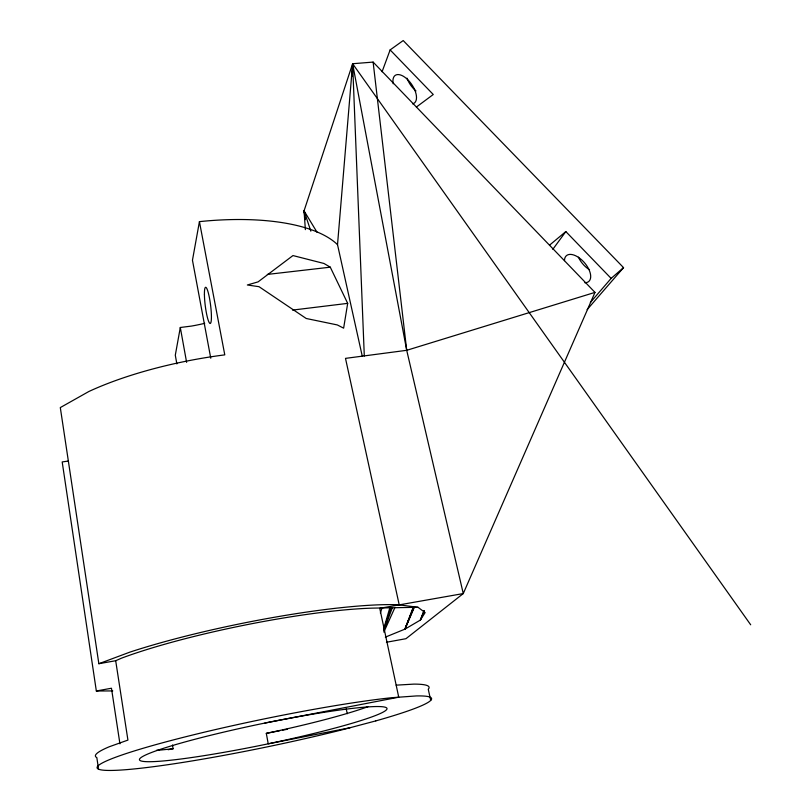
<?xml version="1.0" encoding="UTF-8"?>
<svg xmlns="http://www.w3.org/2000/svg" width="811" height="811" viewBox="0 0 811 811"><rect width="100%" height="100%" fill="white"/><g stroke="black" fill="none" stroke-linecap="round" stroke-linejoin="round"><path stroke-width="1.22" d="M352.227 76.315L352.39 71.287M352.126 76.356L352.38 70.04M362.304 356.353L337.518 244.658L352.623 63.724L373.121 62.092L594.98 292.396L463.263 593.571L405.966 638.693L386.431 642.261M347.686 303.365L343.631 328.161L337.315 324.937L306.223 318.49L259.044 286.699L247.355 284.985L258.07 281.883L292.964 255.566L323.934 263.463L330.28 267.174L347.686 303.365L292.497 310.096M204.717 323.325A84.78 32.714 -9.8 0 1 191.497 326.073L180.306 327.492L175.298 355.198L176.859 363.916M337.518 244.658A166.214 64.434 -9.7 0 0 199.425 221.636L192.46 260.23L210.769 358.239M383.562 629.295L389.939 607.398M380.369 613.004L381.93 608.199M383.897 629.417L391.034 607.794M382.072 71.763L390.132 49.917L403.209 40.55L623.537 267.63L587.123 309.63M383.796 630.725L392.149 608.209M385.337 637.142L404.973 629.123L413.833 606.892M199.425 221.636L224.779 354.863A170.949 51.955 -10.3 0 0 88.855 391.5L60.308 407.578L98.851 663.712L129.922 652.115A180.224 25.323 -11.4 0 1 398.242 604.753L417.979 607.277L425.136 612.589L420.351 620.091L404.973 629.123L413.367 606.729M423.981 610.663L420.351 620.091L424.163 610.724M406.26 625.666L414.066 606.973M404.973 629.123L414.451 607.054M383.846 632.104L394.775 607.855M552.818 249.322L565.835 231.571L611.129 278.396L590.357 302.493M611.129 278.396L623.537 267.63M549.513 245.186L565.835 231.571M416.408 107.022L433.256 94.502L390.132 49.917M98.851 663.712L115.689 660.722L121.478 658.177A167.664 23.539 -11.4 0 1 372.634 608.128L417.979 607.277M399.215 604.874L345.496 358.371L406.716 350.311L594.98 292.396M350.058 727.731L268.228 743.819A128.543 10.502 -11.7 0 1 139.472 759.745A128.543 10.502 -11.7 0 1 264.822 723.067L398.738 697.196L379.761 608.311L463.263 593.571L406.716 350.311L352.623 63.724L304.054 210.84L305.372 229.625M168.141 749.719L173.108 748.746L172.5 745.005M264.822 723.067A128.706 10.513 -11.7 0 1 386.999 708.53A128.706 10.513 -11.7 0 1 268.228 743.819L266.302 733.357L279.917 730.701M282.39 730.224L287.347 729.261M68.448 461.033L62.194 461.935L96.337 690.992L111.462 688.235L119.937 743.819M267.346 274.422L330.28 267.174M173.108 748.746L160.852 750.013A128.229 11.496 -11.7 0 1 156.482 750.297M396.163 685.153L413.843 684.119A170.34 15.308 -11.7 0 1 428.259 689.238L430.712 700.369M96.337 690.992L112.77 690.931M750.692 624.794L352.623 63.724L364.301 356.009M317.03 232.24L304.054 210.84L304.591 214.601M310.836 231.155L304.054 210.84L304.683 213.293M346.236 708.763L347.24 713.731M180.306 327.492L186.621 362.375M115.689 660.722L127.925 740.088L109.252 746.759A170.34 15.308 -11.7 0 0 96.833 757.596L98.536 769.173M304.956 217.115L305.321 219.619M373.121 62.092L406.716 350.311M367.829 706.736A128.391 11.506 -11.7 0 1 266.302 733.357M415.972 90.944A16.737 8.627 55.8 0 1 406.97 78.16M589.526 269.779A16.98 9.174 49 0 1 578.415 257.168M393.213 83.766A16.818 8.485 55.7 0 1 400.259 74.896A16.818 8.485 55.7 0 1 414.735 89.93A16.818 8.485 55.7 0 1 412.535 103.828M564.486 260.635A17.061 9.033 49 0 1 583.768 261.923A17.061 9.033 49 0 1 584.873 282.745M375.817 720.888L343.489 729.474A170.756 14 -11.7 0 1 122.998 769.913A170.756 14 -11.7 0 1 165.17 742.085A170.756 14 -11.7 0 1 391.622 697.713L416.408 695.929A170.756 14 -11.7 0 1 375.817 720.888M204.413 294.423A18.237 2.676 82.8 0 0 209.806 323.346A18.237 2.676 82.8 0 0 209.542 298.418A18.237 2.676 82.8 0 0 204.413 294.423"/></g></svg>
